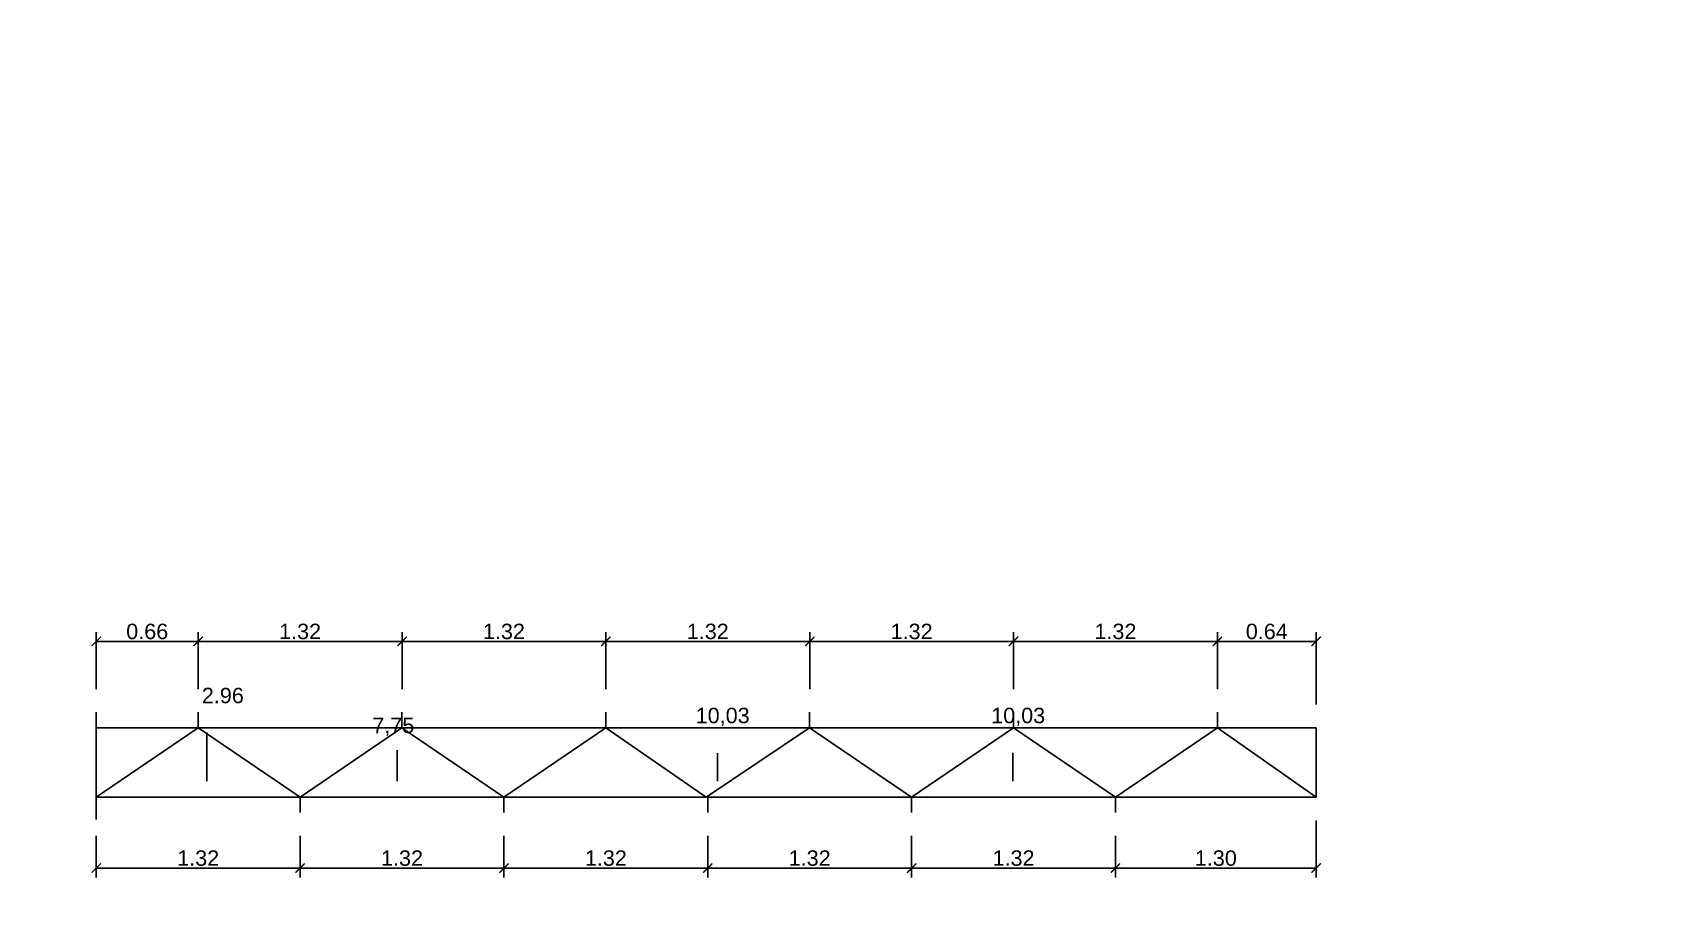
# Model space of a CAD drawing. Header units: millimetres. Extents: x 2924 to 6397, y 1555 to 1704.
# Drawn here: x 3147.7 to 3158.24, y 1598.07 to 1603.66 of the extents above; entities that cross this region are included whole.
import ezdxf

# ---------------------------------------------------------------- set-up
doc = ezdxf.new("R2010")
doc.units = ezdxf.units.MM
doc.header["$PDMODE"] = 35
doc.layers.get('Defpoints').update_dxf_attribs({"color": 230})
doc.layers.add('PT-MUROS', color=7, linetype='Continuous')
doc.layers.add('Viga', color=6, linetype='Continuous')
doc.styles.add('Arial10', font='arial.ttf', dxfattribs={"height": 0.1})
doc.styles.get("Standard").update_dxf_attribs({"font": 'arial.ttf'})
doc.dimstyles.new('COTA-1-50', dxfattribs={"dimtxt": 0.1, "dimasz": 0.06, "dimexe": 0.06, "dimexo": 0.15, "dimgap": 0.0125, "dimtad": 1, "dimzin": 0, "dimdsep": 46, "dimtxsty": 'Arial10', "dimblk1": 'ARCHTICK', "dimblk2": 'ARCHTICK', "dimsah": 1, "dimcen": 0.09, "dimclrd": 7, "dimclre": 7, "dimclrt": 7, "dimazin": 0, "dimtfac": 1, "dimtofl": 0, "dimtmove": 2, "dimatfit": 3, "dimldrblk": 'ARCHTICK', "dimfxl": 1, "dimtolj": 1, "dimtzin": 0, "dimarcsym": 0})

# ---------------------------------------------------------------- blocks, each defined once
blk = doc.blocks.new('_ARCHTICK')
at = {"color": 0, "linetype": 'ByBlock', "const_width": 0.15}
blk.add_lwpolyline([(-0.5, -0.5), (0.5, 0.5)], dxfattribs=at)
blk = doc.blocks.new('*D284')
at = {"layer": 'Defpoints', "color": 0, "transparency": 16777216}
for p in [(3148.109, 1598.604), (3149.429, 1598.604), (3149.429, 1598.245)]:
    blk.add_point(p, dxfattribs=at)
at = {"layer": 'PT-MUROS', "color": 7, "lineweight": -2, "transparency": 16777216}
for p, q in [((3148.109, 1598.454), (3148.109, 1598.185)), ((3149.429, 1598.454), (3149.429, 1598.185)), ((3148.109, 1598.245), (3149.429, 1598.245))]:
    blk.add_line(p, q, dxfattribs=at)
at = {"layer": 'PT-MUROS', "color": 7, "lineweight": -2, "transparency": 16777216, "xscale": 0.06, "yscale": 0.06, "zscale": 0.06, "rotation": 180}
blk.add_blockref('_ARCHTICK', (3148.109, 1598.245), dxfattribs=at)
at = {"layer": 'PT-MUROS', "color": 7, "lineweight": -2, "transparency": 16777216, "xscale": 0.06, "yscale": 0.06, "zscale": 0.06}
blk.add_blockref('_ARCHTICK', (3149.429, 1598.245), dxfattribs=at)
at = {"layer": 'PT-MUROS', "color": 7, "transparency": 16777216, "insert": (3148.769, 1598.309), "char_height": 0.1, "attachment_point": 5, "style": 'Arial10'}
blk.add_mtext('\\A1;1.32', dxfattribs=at)
blk = doc.blocks.new('*D285')
at = {"layer": 'Defpoints', "color": 0, "transparency": 16777216}
for p in [(3149.429, 1598.604), (3150.749, 1598.604), (3150.749, 1598.245)]:
    blk.add_point(p, dxfattribs=at)
at = {"layer": 'PT-MUROS', "color": 7, "lineweight": -2, "transparency": 16777216}
for p, q in [((3149.429, 1598.454), (3149.429, 1598.185)), ((3150.749, 1598.454), (3150.749, 1598.185)), ((3149.429, 1598.245), (3150.749, 1598.245))]:
    blk.add_line(p, q, dxfattribs=at)
at = {"layer": 'PT-MUROS', "color": 7, "lineweight": -2, "transparency": 16777216, "xscale": 0.06, "yscale": 0.06, "zscale": 0.06, "rotation": 180}
blk.add_blockref('_ARCHTICK', (3149.429, 1598.245), dxfattribs=at)
at = {"layer": 'PT-MUROS', "color": 7, "lineweight": -2, "transparency": 16777216, "xscale": 0.06, "yscale": 0.06, "zscale": 0.06}
blk.add_blockref('_ARCHTICK', (3150.749, 1598.245), dxfattribs=at)
at = {"layer": 'PT-MUROS', "color": 7, "transparency": 16777216, "insert": (3150.089, 1598.309), "char_height": 0.1, "attachment_point": 5, "style": 'Arial10'}
blk.add_mtext('\\A1;1.32', dxfattribs=at)
blk = doc.blocks.new('*D286')
at = {"layer": 'Defpoints', "color": 0, "transparency": 16777216}
for p in [(3150.749, 1598.604), (3152.069, 1598.604), (3152.069, 1598.245)]:
    blk.add_point(p, dxfattribs=at)
at = {"layer": 'PT-MUROS', "color": 7, "lineweight": -2, "transparency": 16777216}
for p, q in [((3150.749, 1598.454), (3150.749, 1598.185)), ((3152.069, 1598.454), (3152.069, 1598.185)), ((3150.749, 1598.245), (3152.069, 1598.245))]:
    blk.add_line(p, q, dxfattribs=at)
at = {"layer": 'PT-MUROS', "color": 7, "lineweight": -2, "transparency": 16777216, "xscale": 0.06, "yscale": 0.06, "zscale": 0.06, "rotation": 180}
blk.add_blockref('_ARCHTICK', (3150.749, 1598.245), dxfattribs=at)
at = {"layer": 'PT-MUROS', "color": 7, "lineweight": -2, "transparency": 16777216, "xscale": 0.06, "yscale": 0.06, "zscale": 0.06}
blk.add_blockref('_ARCHTICK', (3152.069, 1598.245), dxfattribs=at)
at = {"layer": 'PT-MUROS', "color": 7, "transparency": 16777216, "insert": (3151.409, 1598.309), "char_height": 0.1, "attachment_point": 5, "style": 'Arial10'}
blk.add_mtext('\\A1;1.32', dxfattribs=at)
blk = doc.blocks.new('*D287')
at = {"layer": 'Defpoints', "color": 0, "transparency": 16777216}
for p in [(3152.069, 1598.604), (3153.389, 1598.604), (3153.389, 1598.245)]:
    blk.add_point(p, dxfattribs=at)
at = {"layer": 'PT-MUROS', "color": 7, "lineweight": -2, "transparency": 16777216}
for p, q in [((3152.069, 1598.454), (3152.069, 1598.185)), ((3153.389, 1598.454), (3153.389, 1598.185)), ((3152.069, 1598.245), (3153.389, 1598.245))]:
    blk.add_line(p, q, dxfattribs=at)
at = {"layer": 'PT-MUROS', "color": 7, "lineweight": -2, "transparency": 16777216, "xscale": 0.06, "yscale": 0.06, "zscale": 0.06, "rotation": 180}
blk.add_blockref('_ARCHTICK', (3152.069, 1598.245), dxfattribs=at)
at = {"layer": 'PT-MUROS', "color": 7, "lineweight": -2, "transparency": 16777216, "xscale": 0.06, "yscale": 0.06, "zscale": 0.06}
blk.add_blockref('_ARCHTICK', (3153.389, 1598.245), dxfattribs=at)
at = {"layer": 'PT-MUROS', "color": 7, "transparency": 16777216, "insert": (3152.729, 1598.309), "char_height": 0.1, "attachment_point": 5, "style": 'Arial10'}
blk.add_mtext('\\A1;1.32', dxfattribs=at)
blk = doc.blocks.new('*D288')
at = {"layer": 'Defpoints', "color": 0, "transparency": 16777216}
for p in [(3153.389, 1598.604), (3154.709, 1598.604), (3154.709, 1598.245)]:
    blk.add_point(p, dxfattribs=at)
at = {"layer": 'PT-MUROS', "color": 7, "lineweight": -2, "transparency": 16777216}
for p, q in [((3153.389, 1598.454), (3153.389, 1598.185)), ((3154.709, 1598.454), (3154.709, 1598.185)), ((3153.389, 1598.245), (3154.709, 1598.245))]:
    blk.add_line(p, q, dxfattribs=at)
at = {"layer": 'PT-MUROS', "color": 7, "lineweight": -2, "transparency": 16777216, "xscale": 0.06, "yscale": 0.06, "zscale": 0.06, "rotation": 180}
blk.add_blockref('_ARCHTICK', (3153.389, 1598.245), dxfattribs=at)
at = {"layer": 'PT-MUROS', "color": 7, "lineweight": -2, "transparency": 16777216, "xscale": 0.06, "yscale": 0.06, "zscale": 0.06}
blk.add_blockref('_ARCHTICK', (3154.709, 1598.245), dxfattribs=at)
at = {"layer": 'PT-MUROS', "color": 7, "transparency": 16777216, "insert": (3154.049, 1598.309), "char_height": 0.1, "attachment_point": 5, "style": 'Arial10'}
blk.add_mtext('\\A1;1.32', dxfattribs=at)
blk = doc.blocks.new('*D289')
at = {"layer": 'Defpoints', "color": 0, "transparency": 16777216}
for p in [(3156.009, 1598.704), (3154.709, 1598.604), (3156.009, 1598.245)]:
    blk.add_point(p, dxfattribs=at)
at = {"layer": 'PT-MUROS', "color": 7, "lineweight": -2, "transparency": 16777216}
for p, q in [((3156.009, 1598.554), (3156.009, 1598.185)), ((3154.709, 1598.454), (3154.709, 1598.185)), ((3154.709, 1598.245), (3156.009, 1598.245))]:
    blk.add_line(p, q, dxfattribs=at)
at = {"layer": 'PT-MUROS', "color": 7, "lineweight": -2, "transparency": 16777216, "xscale": 0.06, "yscale": 0.06, "zscale": 0.06, "rotation": 180}
blk.add_blockref('_ARCHTICK', (3154.709, 1598.245), dxfattribs=at)
at = {"layer": 'PT-MUROS', "color": 7, "lineweight": -2, "transparency": 16777216, "xscale": 0.06, "yscale": 0.06, "zscale": 0.06}
blk.add_blockref('_ARCHTICK', (3156.009, 1598.245), dxfattribs=at)
at = {"layer": 'PT-MUROS', "color": 7, "transparency": 16777216, "insert": (3155.359, 1598.309), "char_height": 0.1, "attachment_point": 5, "style": 'Arial10'}
blk.add_mtext('\\A1;1.30', dxfattribs=at)
blk = doc.blocks.new('*D290')
at = {"layer": 'Defpoints', "color": 0, "transparency": 16777216}
for p in [(3148.109, 1599.713), (3148.109, 1599.254), (3148.769, 1599.254)]:
    blk.add_point(p, dxfattribs=at)
at = {"layer": 'PT-MUROS', "color": 7, "lineweight": -2, "transparency": 16777216}
for p, q in [((3148.109, 1599.404), (3148.109, 1599.773)), ((3148.769, 1599.713), (3148.109, 1599.713)), ((3148.769, 1599.404), (3148.769, 1599.773))]:
    blk.add_line(p, q, dxfattribs=at)
at = {"layer": 'PT-MUROS', "color": 7, "lineweight": -2, "transparency": 16777216, "xscale": 0.06, "yscale": 0.06, "zscale": 0.06, "rotation": 180}
blk.add_blockref('_ARCHTICK', (3148.109, 1599.713), dxfattribs=at)
at = {"layer": 'PT-MUROS', "color": 7, "lineweight": -2, "transparency": 16777216, "xscale": 0.06, "yscale": 0.06, "zscale": 0.06}
blk.add_blockref('_ARCHTICK', (3148.769, 1599.713), dxfattribs=at)
at = {"layer": 'PT-MUROS', "color": 7, "transparency": 16777216, "insert": (3148.439, 1599.777), "char_height": 0.1, "attachment_point": 5, "style": 'Arial10'}
blk.add_mtext('\\A1;0.66', dxfattribs=at)
blk = doc.blocks.new('*D291')
at = {"layer": 'Defpoints', "color": 0, "transparency": 16777216}
for p in [(3148.769, 1599.713), (3148.769, 1599.254), (3150.089, 1599.254)]:
    blk.add_point(p, dxfattribs=at)
at = {"layer": 'PT-MUROS', "color": 7, "lineweight": -2, "transparency": 16777216}
for p, q in [((3148.769, 1599.404), (3148.769, 1599.773)), ((3150.089, 1599.713), (3148.769, 1599.713)), ((3150.089, 1599.404), (3150.089, 1599.773))]:
    blk.add_line(p, q, dxfattribs=at)
at = {"layer": 'PT-MUROS', "color": 7, "lineweight": -2, "transparency": 16777216, "xscale": 0.06, "yscale": 0.06, "zscale": 0.06, "rotation": 180}
blk.add_blockref('_ARCHTICK', (3148.769, 1599.713), dxfattribs=at)
at = {"layer": 'PT-MUROS', "color": 7, "lineweight": -2, "transparency": 16777216, "xscale": 0.06, "yscale": 0.06, "zscale": 0.06}
blk.add_blockref('_ARCHTICK', (3150.089, 1599.713), dxfattribs=at)
at = {"layer": 'PT-MUROS', "color": 7, "transparency": 16777216, "insert": (3149.429, 1599.777), "char_height": 0.1, "attachment_point": 5, "style": 'Arial10'}
blk.add_mtext('\\A1;1.32', dxfattribs=at)
blk = doc.blocks.new('*D292')
at = {"layer": 'Defpoints', "color": 0, "transparency": 16777216}
for p in [(3151.409, 1599.713), (3150.089, 1599.254), (3151.409, 1599.254)]:
    blk.add_point(p, dxfattribs=at)
at = {"layer": 'PT-MUROS', "color": 7, "lineweight": -2, "transparency": 16777216}
for p, q in [((3150.089, 1599.404), (3150.089, 1599.773)), ((3150.089, 1599.713), (3151.409, 1599.713)), ((3151.409, 1599.404), (3151.409, 1599.773))]:
    blk.add_line(p, q, dxfattribs=at)
at = {"layer": 'PT-MUROS', "color": 7, "lineweight": -2, "transparency": 16777216, "xscale": 0.06, "yscale": 0.06, "zscale": 0.06, "rotation": 180}
blk.add_blockref('_ARCHTICK', (3150.089, 1599.713), dxfattribs=at)
at = {"layer": 'PT-MUROS', "color": 7, "lineweight": -2, "transparency": 16777216, "xscale": 0.06, "yscale": 0.06, "zscale": 0.06}
blk.add_blockref('_ARCHTICK', (3151.409, 1599.713), dxfattribs=at)
at = {"layer": 'PT-MUROS', "color": 7, "transparency": 16777216, "insert": (3150.749, 1599.777), "char_height": 0.1, "attachment_point": 5, "style": 'Arial10'}
blk.add_mtext('\\A1;1.32', dxfattribs=at)
blk = doc.blocks.new('*D293')
at = {"layer": 'Defpoints', "color": 0, "transparency": 16777216}
for p in [(3152.729, 1599.713), (3151.409, 1599.254), (3152.729, 1599.254)]:
    blk.add_point(p, dxfattribs=at)
at = {"layer": 'PT-MUROS', "color": 7, "lineweight": -2, "transparency": 16777216}
for p, q in [((3151.409, 1599.404), (3151.409, 1599.773)), ((3151.409, 1599.713), (3152.729, 1599.713)), ((3152.729, 1599.404), (3152.729, 1599.773))]:
    blk.add_line(p, q, dxfattribs=at)
at = {"layer": 'PT-MUROS', "color": 7, "lineweight": -2, "transparency": 16777216, "xscale": 0.06, "yscale": 0.06, "zscale": 0.06, "rotation": 180}
blk.add_blockref('_ARCHTICK', (3151.409, 1599.713), dxfattribs=at)
at = {"layer": 'PT-MUROS', "color": 7, "lineweight": -2, "transparency": 16777216, "xscale": 0.06, "yscale": 0.06, "zscale": 0.06}
blk.add_blockref('_ARCHTICK', (3152.729, 1599.713), dxfattribs=at)
at = {"layer": 'PT-MUROS', "color": 7, "transparency": 16777216, "insert": (3152.069, 1599.777), "char_height": 0.1, "attachment_point": 5, "style": 'Arial10'}
blk.add_mtext('\\A1;1.32', dxfattribs=at)
blk = doc.blocks.new('*D294')
at = {"layer": 'Defpoints', "color": 0, "transparency": 16777216}
for p in [(3154.049, 1599.713), (3152.729, 1599.254), (3154.049, 1599.254)]:
    blk.add_point(p, dxfattribs=at)
at = {"layer": 'PT-MUROS', "color": 7, "lineweight": -2, "transparency": 16777216}
for p, q in [((3152.729, 1599.404), (3152.729, 1599.773)), ((3152.729, 1599.713), (3154.049, 1599.713)), ((3154.049, 1599.404), (3154.049, 1599.773))]:
    blk.add_line(p, q, dxfattribs=at)
at = {"layer": 'PT-MUROS', "color": 7, "lineweight": -2, "transparency": 16777216, "xscale": 0.06, "yscale": 0.06, "zscale": 0.06, "rotation": 180}
blk.add_blockref('_ARCHTICK', (3152.729, 1599.713), dxfattribs=at)
at = {"layer": 'PT-MUROS', "color": 7, "lineweight": -2, "transparency": 16777216, "xscale": 0.06, "yscale": 0.06, "zscale": 0.06}
blk.add_blockref('_ARCHTICK', (3154.049, 1599.713), dxfattribs=at)
at = {"layer": 'PT-MUROS', "color": 7, "transparency": 16777216, "insert": (3153.389, 1599.777), "char_height": 0.1, "attachment_point": 5, "style": 'Arial10'}
blk.add_mtext('\\A1;1.32', dxfattribs=at)
blk = doc.blocks.new('*D295')
at = {"layer": 'Defpoints', "color": 0, "transparency": 16777216}
for p in [(3155.369, 1599.713), (3154.049, 1599.254), (3155.369, 1599.254)]:
    blk.add_point(p, dxfattribs=at)
at = {"layer": 'PT-MUROS', "color": 7, "lineweight": -2, "transparency": 16777216}
for p, q in [((3154.049, 1599.404), (3154.049, 1599.773)), ((3154.049, 1599.713), (3155.369, 1599.713)), ((3155.369, 1599.404), (3155.369, 1599.773))]:
    blk.add_line(p, q, dxfattribs=at)
at = {"layer": 'PT-MUROS', "color": 7, "lineweight": -2, "transparency": 16777216, "xscale": 0.06, "yscale": 0.06, "zscale": 0.06, "rotation": 180}
blk.add_blockref('_ARCHTICK', (3154.049, 1599.713), dxfattribs=at)
at = {"layer": 'PT-MUROS', "color": 7, "lineweight": -2, "transparency": 16777216, "xscale": 0.06, "yscale": 0.06, "zscale": 0.06}
blk.add_blockref('_ARCHTICK', (3155.369, 1599.713), dxfattribs=at)
at = {"layer": 'PT-MUROS', "color": 7, "transparency": 16777216, "insert": (3154.709, 1599.777), "char_height": 0.1, "attachment_point": 5, "style": 'Arial10'}
blk.add_mtext('\\A1;1.32', dxfattribs=at)
blk = doc.blocks.new('*D296')
at = {"layer": 'Defpoints', "color": 0, "transparency": 16777216}
for p in [(3156.009, 1599.713), (3155.369, 1599.254), (3156.009, 1599.154)]:
    blk.add_point(p, dxfattribs=at)
at = {"layer": 'PT-MUROS', "color": 7, "lineweight": -2, "transparency": 16777216}
for p, q in [((3155.369, 1599.404), (3155.369, 1599.773)), ((3155.369, 1599.713), (3156.009, 1599.713)), ((3156.009, 1599.304), (3156.009, 1599.773))]:
    blk.add_line(p, q, dxfattribs=at)
at = {"layer": 'PT-MUROS', "color": 7, "lineweight": -2, "transparency": 16777216, "xscale": 0.06, "yscale": 0.06, "zscale": 0.06, "rotation": 180}
blk.add_blockref('_ARCHTICK', (3155.369, 1599.713), dxfattribs=at)
at = {"layer": 'PT-MUROS', "color": 7, "lineweight": -2, "transparency": 16777216, "xscale": 0.06, "yscale": 0.06, "zscale": 0.06}
blk.add_blockref('_ARCHTICK', (3156.009, 1599.713), dxfattribs=at)
at = {"layer": 'PT-MUROS', "color": 7, "transparency": 16777216, "insert": (3155.689, 1599.777), "char_height": 0.1, "attachment_point": 5, "style": 'Arial10'}
blk.add_mtext('\\A1;0.64', dxfattribs=at)
blk = doc.blocks.new('*D397')
at = {"layer": 'Defpoints', "color": 0, "transparency": 16777216}
for p in [(3131.893, 1621.241), (3132.881, 1621.241), (3132.881, 1620.903), (3220.46, 1562.18), (3220.46, 1561.981), (3228.345, 1561.981)]:
    blk.add_point(p, dxfattribs=at)
at = {"layer": 'PT-MUROS', "color": 7, "lineweight": -2, "transparency": 16777216}
for p, q in [((3131.893, 1621.091), (3131.893, 1620.843)), ((3132.881, 1621.091), (3132.881, 1620.843)), ((3131.893, 1620.903), (3132.881, 1620.903)), ((3220.46, 1562.131), (3220.46, 1562.24)), ((3228.345, 1562.18), (3220.46, 1562.18)), ((3228.345, 1562.131), (3228.345, 1562.24))]:
    blk.add_line(p, q, dxfattribs=at)
at = {"layer": 'PT-MUROS', "color": 7, "lineweight": -2, "transparency": 16777216, "xscale": 0.06, "yscale": 0.06, "zscale": 0.06, "rotation": 180}
for p in [(3131.893, 1620.903), (3220.46, 1562.18)]:
    blk.add_blockref('_ARCHTICK', p, dxfattribs=at)
at = {"layer": 'PT-MUROS', "color": 7, "lineweight": -2, "transparency": 16777216, "xscale": 0.06, "yscale": 0.06, "zscale": 0.06}
for p in [(3132.881, 1620.903), (3228.345, 1562.18)]:
    blk.add_blockref('_ARCHTICK', p, dxfattribs=at)
at = {"layer": 'PT-MUROS', "color": 7, "transparency": 16777216, "char_height": 0.1, "attachment_point": 5, "style": 'Arial10'}
for s, insert in [('\\A1;0.99', (3132.387, 1620.967)), ('\\A1;7.885', (3224.402, 1562.244))]:
    blk.add_mtext(s, dxfattribs=dict(at, insert=insert))
blk = doc.blocks.new('*D398')
at = {"layer": 'Defpoints', "color": 0, "transparency": 16777216}
for p in [(3132.881, 1621.241), (3133.869, 1621.241), (3133.869, 1620.903), (3228.345, 1565.434), (3228.345, 1565.181), (3228.575, 1565.181)]:
    blk.add_point(p, dxfattribs=at)
at = {"layer": 'PT-MUROS', "color": 7, "lineweight": -2, "transparency": 16777216}
for p, q in [((3132.881, 1621.091), (3132.881, 1620.843)), ((3133.869, 1621.091), (3133.869, 1620.843)), ((3132.881, 1620.903), (3133.869, 1620.903)), ((3228.495, 1565.434), (3228.635, 1565.434)), ((3228.575, 1565.434), (3228.575, 1565.181)), ((3228.495, 1565.181), (3228.635, 1565.181))]:
    blk.add_line(p, q, dxfattribs=at)
at = {"layer": 'PT-MUROS', "color": 7, "lineweight": -2, "transparency": 16777216, "xscale": 0.06, "yscale": 0.06, "zscale": 0.06}
for p, rotation in [((3132.881, 1620.903), 180), ((3228.575, 1565.434), 90), ((3228.575, 1565.181), 270)]:
    blk.add_blockref('_ARCHTICK', p, dxfattribs=dict(at, rotation=rotation))
blk.add_blockref('_ARCHTICK', (3133.869, 1620.903), dxfattribs=at)
at = {"layer": 'PT-MUROS', "color": 7, "transparency": 16777216, "insert": (3133.375, 1620.967), "char_height": 0.1, "attachment_point": 5, "style": 'Arial10'}
blk.add_mtext('\\A1;0.99', dxfattribs=at)
at = {"layer": 'PT-MUROS', "color": 7, "transparency": 16777216, "insert": (3228.537, 1565.307), "char_height": 0.05, "attachment_point": 5, "rotation": 90}
blk.add_mtext('\\A1;0.253', dxfattribs=at)
blk = doc.blocks.new('*D399')
at = {"layer": 'Defpoints', "color": 0, "transparency": 16777216}
for p in [(3130.905, 1621.241), (3131.893, 1621.241), (3131.893, 1620.903), (3195.253, 1583.084), (3191.913, 1581.957), (3195.253, 1581.957)]:
    blk.add_point(p, dxfattribs=at)
at = {"layer": 'PT-MUROS', "color": 7, "lineweight": -2, "transparency": 16777216}
for p, q in [((3130.905, 1621.091), (3130.905, 1620.843)), ((3131.893, 1621.091), (3131.893, 1620.843)), ((3130.905, 1620.903), (3131.893, 1620.903))]:
    blk.add_line(p, q, dxfattribs=at)
at = {"layer": 'Viga', "color": 7, "lineweight": -2, "transparency": 16777216}
for p, q in [((3191.913, 1582.107), (3191.913, 1583.144)), ((3191.913, 1583.084), (3195.253, 1583.084)), ((3195.253, 1582.107), (3195.253, 1583.144))]:
    blk.add_line(p, q, dxfattribs=at)
at = {"layer": 'PT-MUROS', "color": 7, "lineweight": -2, "transparency": 16777216, "xscale": 0.06, "yscale": 0.06, "zscale": 0.06, "rotation": 180}
blk.add_blockref('_ARCHTICK', (3130.905, 1620.903), dxfattribs=at)
at = {"layer": 'PT-MUROS', "color": 7, "lineweight": -2, "transparency": 16777216, "xscale": 0.06, "yscale": 0.06, "zscale": 0.06}
blk.add_blockref('_ARCHTICK', (3131.893, 1620.903), dxfattribs=at)
at = {"layer": 'Viga', "color": 7, "lineweight": -2, "transparency": 16777216, "xscale": 0.06, "yscale": 0.06, "zscale": 0.06, "rotation": 180}
blk.add_blockref('_ARCHTICK', (3191.913, 1583.084), dxfattribs=at)
at = {"layer": 'Viga', "color": 7, "lineweight": -2, "transparency": 16777216, "xscale": 0.06, "yscale": 0.06, "zscale": 0.06}
blk.add_blockref('_ARCHTICK', (3195.253, 1583.084), dxfattribs=at)
at = {"layer": 'PT-MUROS', "color": 7, "transparency": 16777216, "insert": (3131.399, 1620.967), "char_height": 0.1, "attachment_point": 5, "style": 'Arial10'}
blk.add_mtext('\\A1;0.99', dxfattribs=at)
at = {"layer": 'Viga', "color": 7, "transparency": 16777216, "insert": (3193.583, 1583.147), "char_height": 0.1, "attachment_point": 5, "style": 'Arial10'}
blk.add_mtext('\\A1;3.34', dxfattribs=at)
blk = doc.blocks.new('*D400')
at = {"layer": 'Defpoints', "color": 0, "transparency": 16777216}
for p in [(3134.153, 1621.241), (3135.091, 1621.241), (3135.091, 1620.895), (3191.913, 1583.378), (3191.913, 1581.957), (3195.64, 1581.957)]:
    blk.add_point(p, dxfattribs=at)
at = {"layer": 'PT-MUROS', "color": 7, "lineweight": -2, "transparency": 16777216}
for p, q in [((3134.153, 1621.091), (3134.153, 1620.835)), ((3135.091, 1621.091), (3135.091, 1620.835)), ((3134.153, 1620.895), (3135.091, 1620.895))]:
    blk.add_line(p, q, dxfattribs=at)
at = {"layer": 'Viga', "color": 7, "lineweight": -2, "transparency": 16777216}
for p, q in [((3191.913, 1582.107), (3191.913, 1583.438)), ((3195.64, 1583.378), (3191.913, 1583.378)), ((3195.64, 1582.107), (3195.64, 1583.438))]:
    blk.add_line(p, q, dxfattribs=at)
at = {"layer": 'PT-MUROS', "color": 7, "lineweight": -2, "transparency": 16777216, "xscale": 0.06, "yscale": 0.06, "zscale": 0.06, "rotation": 180}
blk.add_blockref('_ARCHTICK', (3134.153, 1620.895), dxfattribs=at)
at = {"layer": 'PT-MUROS', "color": 7, "lineweight": -2, "transparency": 16777216, "xscale": 0.06, "yscale": 0.06, "zscale": 0.06}
blk.add_blockref('_ARCHTICK', (3135.091, 1620.895), dxfattribs=at)
at = {"layer": 'Viga', "color": 7, "lineweight": -2, "transparency": 16777216, "xscale": 0.06, "yscale": 0.06, "zscale": 0.06, "rotation": 180}
blk.add_blockref('_ARCHTICK', (3191.913, 1583.378), dxfattribs=at)
at = {"layer": 'Viga', "color": 7, "lineweight": -2, "transparency": 16777216, "xscale": 0.06, "yscale": 0.06, "zscale": 0.06}
blk.add_blockref('_ARCHTICK', (3195.64, 1583.378), dxfattribs=at)
at = {"layer": 'PT-MUROS', "color": 7, "transparency": 16777216, "insert": (3134.622, 1620.959), "char_height": 0.1, "attachment_point": 5, "style": 'Arial10'}
blk.add_mtext('\\A1;0.94', dxfattribs=at)
at = {"layer": 'Viga', "color": 7, "transparency": 16777216, "insert": (3193.776, 1583.441), "char_height": 0.1, "attachment_point": 5, "style": 'Arial10'}
blk.add_mtext('\\A1;3.73', dxfattribs=at)
blk = doc.blocks.new('*D401')
at = {"layer": 'Defpoints', "color": 0, "transparency": 16777216}
for p in [(3135.091, 1621.241), (3136.028, 1621.241), (3136.028, 1620.895), (3196.026, 1583.644), (3191.913, 1581.957), (3196.026, 1581.957)]:
    blk.add_point(p, dxfattribs=at)
at = {"layer": 'PT-MUROS', "color": 7, "lineweight": -2, "transparency": 16777216}
for p, q in [((3135.091, 1621.091), (3135.091, 1620.835)), ((3136.028, 1621.091), (3136.028, 1620.835)), ((3135.091, 1620.895), (3136.028, 1620.895))]:
    blk.add_line(p, q, dxfattribs=at)
at = {"layer": 'Viga', "color": 7, "lineweight": -2, "transparency": 16777216}
for p, q in [((3191.913, 1582.107), (3191.913, 1583.704)), ((3196.026, 1582.107), (3196.026, 1583.704)), ((3191.913, 1583.644), (3196.026, 1583.644))]:
    blk.add_line(p, q, dxfattribs=at)
at = {"layer": 'PT-MUROS', "color": 7, "lineweight": -2, "transparency": 16777216, "xscale": 0.06, "yscale": 0.06, "zscale": 0.06, "rotation": 180}
blk.add_blockref('_ARCHTICK', (3135.091, 1620.895), dxfattribs=at)
at = {"layer": 'PT-MUROS', "color": 7, "lineweight": -2, "transparency": 16777216, "xscale": 0.06, "yscale": 0.06, "zscale": 0.06}
blk.add_blockref('_ARCHTICK', (3136.028, 1620.895), dxfattribs=at)
at = {"layer": 'Viga', "color": 7, "lineweight": -2, "transparency": 16777216, "xscale": 0.06, "yscale": 0.06, "zscale": 0.06, "rotation": 180}
blk.add_blockref('_ARCHTICK', (3191.913, 1583.644), dxfattribs=at)
at = {"layer": 'Viga', "color": 7, "lineweight": -2, "transparency": 16777216, "xscale": 0.06, "yscale": 0.06, "zscale": 0.06}
blk.add_blockref('_ARCHTICK', (3196.026, 1583.644), dxfattribs=at)
at = {"layer": 'PT-MUROS', "color": 7, "transparency": 16777216, "insert": (3135.559, 1620.959), "char_height": 0.1, "attachment_point": 5, "style": 'Arial10'}
blk.add_mtext('\\A1;0.94', dxfattribs=at)
at = {"layer": 'Viga', "color": 7, "transparency": 16777216, "insert": (3193.969, 1583.707), "char_height": 0.1, "attachment_point": 5, "style": 'Arial10'}
blk.add_mtext('\\A1;4.11', dxfattribs=at)

msp = doc.modelspace()

# ---------------------------------------------------------------- linework, layer by layer
at = {"layer": 'PT-MUROS'}
for p, q in [((3148.1088, 1599.1542), (3148.1088, 1599.2542)), ((3148.7688, 1599.1542), (3148.7688, 1599.2542)), ((3150.0888, 1599.1542), (3150.0888, 1599.2542)), ((3151.4088, 1599.1542), (3151.4088, 1599.2542)), ((3152.7288, 1599.1542), (3152.7288, 1599.2542)), ((3154.0488, 1599.1542), (3154.0488, 1599.2542)), ((3155.3688, 1599.1542), (3155.3688, 1599.2542)), ((3148.1088, 1599.1542), (3156.0088, 1599.1542)), ((3148.1088, 1599.1542), (3148.1088, 1598.7042)), ((3148.1088, 1598.7042), (3148.7688, 1599.1542)), ((3148.7688, 1599.1542), (3149.4288, 1598.7042)), ((3149.4288, 1598.7042), (3150.0888, 1599.1542)), ((3150.0888, 1599.1542), (3150.7488, 1598.7042)), ((3150.7488, 1598.7042), (3151.4088, 1599.1542)), ((3151.4088, 1599.1542), (3152.0588, 1598.7042)), ((3152.0588, 1598.7042), (3152.7288, 1599.1542)), ((3152.7288, 1599.1542), (3153.3888, 1598.7042)), ((3153.3888, 1598.7042), (3154.0488, 1599.1542)), ((3154.0488, 1599.1542), (3154.7088, 1598.7042)), ((3154.7088, 1598.7042), (3155.3688, 1599.1542)), ((3155.3688, 1599.1542), (3156.0088, 1598.7042)), ((3156.0088, 1599.1542), (3156.0088, 1598.7042)), ((3148.1088, 1598.7042), (3156.0088, 1598.7042)), ((3148.1088, 1598.7042), (3148.1088, 1598.6042)), ((3149.4288, 1598.7042), (3149.4288, 1598.6042)), ((3150.7488, 1598.7042), (3150.7488, 1598.6042)), ((3152.0688, 1598.7042), (3152.0688, 1598.6042)), ((3153.3888, 1598.7042), (3153.3888, 1598.6042)), ((3154.7088, 1598.7042), (3154.7088, 1598.6042))]:
    msp.add_line(p, q, dxfattribs=at)
at = {"layer": 'Viga'}
for p, q in [((3148.8253, 1598.8082), (3148.8253, 1599.1239)), ((3150.0575, 1598.8082), (3150.0575, 1599.0087)), ((3152.1313, 1598.8082), (3152.1313, 1598.9889)), ((3154.045, 1598.8082), (3154.045, 1598.9912)), ((3148.1088, 1598.7042), (3148.1088, 1598.5596))]:
    msp.add_line(p, q, dxfattribs=at)

# ---------------------------------------------------------------- texts
at = {"layer": 'PT-MUROS', "color": 4, "char_height": 0.1, "attachment_point": 1}
for s, insert in [('2.96', (3148.7928, 1599.4127)), ('10,03', (3151.9907, 1599.2833)), ('10,03', (3153.9043, 1599.2833)), ('7,75', (3149.8967, 1599.2187))]:
    msp.add_mtext_dynamic_manual_height_columns(s, width=0.308735, gutter_width=12.5, heights=[0], dxfattribs=dict(at, insert=insert))

# ---------------------------------------------------------------- dimensions: what is measured, and where the dimension line sits
at = {"layer": 'PT-MUROS'}
for base, p1, p2, override, picture, middle in [((3131.8929, 1620.9033), (3130.9049, 1621.2407), (3131.8929, 1621.2407), {"dimfxl": 0.5, "dimarcsym": 1}, '*D399', (3131.3989, 1620.9668)), ((3220.46, 1562.1805), (3228.345, 1561.9812), (3220.46, 1561.9813), {"dimdec": 3, "dimfxl": 0.2, "dimarcsym": 1}, '*D397', (3224.4025, 1562.244)), ((3132.8809, 1620.9033), (3131.8929, 1621.2407), (3132.8809, 1621.2407), {"dimfxl": 0.5, "dimarcsym": 1}, '*D397', (3132.3869, 1620.9668)), ((3133.8688, 1620.9033), (3132.8809, 1621.2407), (3133.8688, 1621.2407), {"dimfxl": 0.5, "dimarcsym": 1}, '*D398', (3133.3748, 1620.9668)), ((3135.0905, 1620.8953), (3134.1528, 1621.2407), (3135.0905, 1621.2407), {"dimfxl": 0.5, "dimarcsym": 1}, '*D400', (3134.6217, 1620.9588)), ((3136.0282, 1620.8953), (3135.0905, 1621.2407), (3136.0282, 1621.2407), {"dimfxl": 0.5, "dimarcsym": 1}, '*D401', (3135.5593, 1620.9588)), ((3148.1088, 1599.7134), (3148.7688, 1599.2542), (3148.1088, 1599.2542), {"dimfxl": 0.5, "dimarcsym": 1}, '*D290', (3148.4388, 1599.7769)), ((3148.7688, 1599.7134), (3150.0888, 1599.2542), (3148.7688, 1599.2542), {"dimfxl": 0.5, "dimarcsym": 1}, '*D291', (3149.4288, 1599.777)), ((3151.4088, 1599.7134), (3150.0888, 1599.2542), (3151.4088, 1599.2542), {"dimfxl": 0.5, "dimarcsym": 1}, '*D292', (3150.7488, 1599.777)), ((3152.7288, 1599.7134), (3151.4088, 1599.2542), (3152.7288, 1599.2542), {"dimfxl": 0.5, "dimarcsym": 1}, '*D293', (3152.0688, 1599.777)), ((3154.0488, 1599.7134), (3152.7288, 1599.2542), (3154.0488, 1599.2542), {"dimfxl": 0.5, "dimarcsym": 1}, '*D294', (3153.3888, 1599.777)), ((3155.3688, 1599.7134), (3154.0488, 1599.2542), (3155.3688, 1599.2542), {"dimfxl": 0.5, "dimarcsym": 1}, '*D295', (3154.7088, 1599.777)), ((3156.0088, 1599.7134), (3155.3688, 1599.2542), (3156.0088, 1599.1542), {"dimfxl": 0.5, "dimarcsym": 1}, '*D296', (3155.6888, 1599.7769)), ((3156.0088, 1598.2454), (3154.7088, 1598.6042), (3156.0088, 1598.7042), {"dimfxl": 0.5, "dimarcsym": 1}, '*D289', (3155.3588, 1598.309)), ((3149.4288, 1598.2454), (3148.1088, 1598.6042), (3149.4288, 1598.6042), {"dimfxl": 0.5, "dimarcsym": 1}, '*D284', (3148.7688, 1598.309)), ((3150.7488, 1598.2454), (3149.4288, 1598.6042), (3150.7488, 1598.6042), {"dimfxl": 0.5, "dimarcsym": 1}, '*D285', (3150.0888, 1598.309)), ((3152.0688, 1598.2454), (3150.7488, 1598.6042), (3152.0688, 1598.6042), {"dimfxl": 0.5, "dimarcsym": 1}, '*D286', (3151.4088, 1598.309)), ((3153.3888, 1598.2454), (3152.0688, 1598.6042), (3153.3888, 1598.6042), {"dimfxl": 0.5, "dimarcsym": 1}, '*D287', (3152.7288, 1598.309)), ((3154.7088, 1598.2454), (3153.3888, 1598.6042), (3154.7088, 1598.6042), {"dimfxl": 0.5, "dimarcsym": 1}, '*D288', (3154.0488, 1598.309))]:
    dim = msp.add_linear_dim(base=base, p1=p1, p2=p2, dimstyle='COTA-1-50', override=override, dxfattribs=at)
    dim.commit()
    dim.dimension.update_dxf_attribs({"geometry": picture, "text_midpoint": middle})
dim = msp.add_linear_dim(base=(3228.5754, 1565.1812), p1=(3228.345, 1565.4338), p2=(3228.345, 1565.1812), angle=270, dimstyle='COTA-1-50', override={"dimtxt": 0.05, "dimdec": 3, "dimtxsty": 'Standard', "dimfxl": 0.2, "dimarcsym": 1}, dxfattribs=at)
dim.commit()
dim.dimension.update_dxf_attribs({"geometry": '*D398', "text_midpoint": (3228.5373, 1565.3075)})
at = {"layer": 'Viga'}
for base, p1, p2, picture, middle in [((3195.253, 1583.0839), (3191.9125, 1581.9572), (3195.253, 1581.9572), '*D399', (3193.5828, 1583.1474)), ((3191.9125, 1583.3775), (3195.6396, 1581.9572), (3191.9125, 1581.9572), '*D400', (3193.7761, 1583.4411)), ((3196.0262, 1583.6439), (3191.9125, 1581.9572), (3196.0262, 1581.9572), '*D401', (3193.9694, 1583.7066))]:
    dim = msp.add_linear_dim(base=base, p1=p1, p2=p2, dimstyle='COTA-1-50', override={"dimfxl": 0.5, "dimarcsym": 1}, dxfattribs=at)
    dim.commit()
    dim.dimension.update_dxf_attribs({"geometry": picture, "text_midpoint": middle})

doc.saveas('drawing.dxf')
